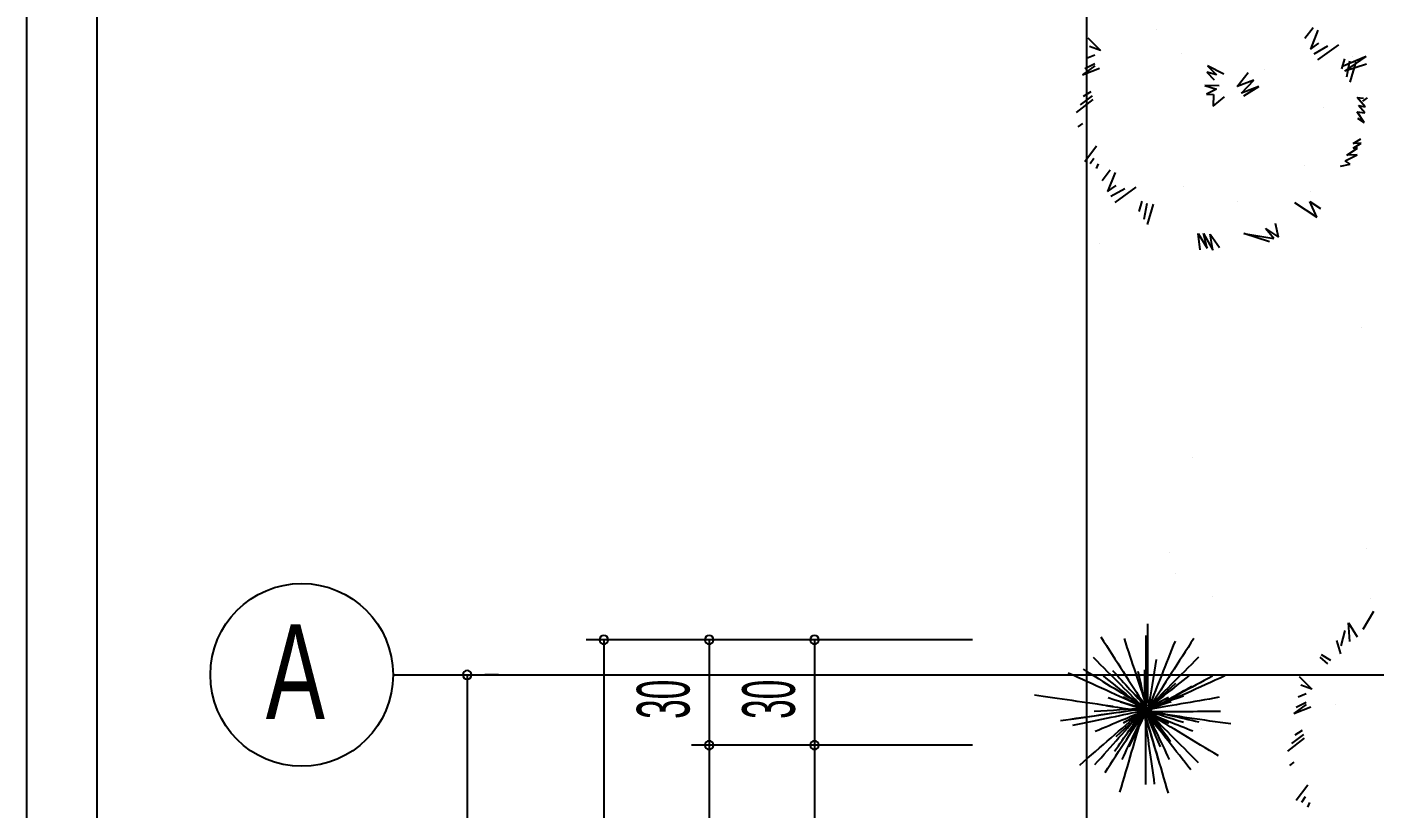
# Model space of a CAD drawing. Extents: x 3907.4 to 3911.57, y -3054.42 to -3053.7.
# Drawn here: x 3907.9346 to 3908.0113, y -3053.9916 to -3053.9472 of the extents above; entities that cross this region are included whole.
import ezdxf

# ---------------------------------------------------------------- set-up
doc = ezdxf.new("R2010")
doc.units = 0
doc.header["$LTSCALE"] = 2
doc.header["$MEASUREMENT"] = 0
doc.linetypes.add('ACAD_ISO10W100', pattern=[18, 12, -3, 0, -3])
doc.layers.get('0').update_dxf_attribs({"linetype": 'CONTINUOUS'})
for name, color, linetype in [('AKS', 11, 'CONTINUOUS'), ('AĞAÇ', 9, 'CONTINUOUS'), ('OLÇÜ', 6, 'CONTINUOUS'), ('TEXT', 11, 'CONTINUOUS')]:
    doc.layers.add(name, color=color, linetype=linetype)
doc.styles.add('MAHAL', font='stylu.ttf', dxfattribs={"width": 0.7, "height": 20})
doc.styles.add('ÖLÇÜ', font='stylu.ttf', dxfattribs={"width": 0.5})

msp = doc.modelspace()

# ---------------------------------------------------------------- linework, layer by layer
at = {"color": 0, "linetype": 'ByBlock'}
for centre, start, end in [((3907.967467, -3053.98203), 90, 270), ((3907.967467, -3053.98203), 270, 90), ((3907.973467, -3053.98203), 90, 270), ((3907.973467, -3053.98203), 270, 90), ((3907.979467, -3053.98203), 90, 270), ((3907.979467, -3053.98203), 270, 90), ((3907.959685, -3053.98403), 90, 270), ((3907.959685, -3053.98403), 270, 90), ((3907.973467, -3053.98803), 90, 270), ((3907.973467, -3053.98803), 90, 270), ((3907.973467, -3053.98803), 270, 90), ((3907.973467, -3053.98803), 270, 90), ((3907.979467, -3053.98803), 90, 270), ((3907.979467, -3053.98803), 90, 270), ((3907.979467, -3053.98803), 270, 90), ((3907.979467, -3053.98803), 270, 90)]:
    msp.add_arc(centre, 0.00025, start, end, dxfattribs=at)
at = {"layer": 'AKS', "linetype": 'ACAD_ISO10W100'}
msp.add_line((3907.955467, -3053.98403), (3908.33097, -3053.98403), dxfattribs=at)
at = {"layer": 'AKS', "color": 6}
for p, q in [((3907.959685, -3053.98403), (3907.959685, -3054.04403)), ((3907.961467, -3053.98403), (3907.960685, -3053.98403))]:
    msp.add_line(p, q, dxfattribs=at)
at = {"layer": 'AKS'}
msp.add_circle((3907.950267, -3053.98403), 0.0052, dxfattribs=at)
at = {"layer": 'AĞAÇ', "color": 2}
msp.add_line((3907.99497, -3054.09203), (3907.99497, -3053.90403), dxfattribs=at)
at = {"layer": 'AĞAÇ'}
for p, q in [((3907.995032, -3053.947779), (3907.995753, -3053.948508)), ((3907.998913, -3053.947316), (3907.998913, -3053.947316)), ((3908.00785, -3053.947213), (3908.007393, -3053.947823)), ((3908.008123, -3053.94735), (3908.007698, -3053.948434)), ((3907.995753, -3053.948508), (3907.995129, -3053.948275)), ((3908.007698, -3053.948434), (3908.008183, -3053.948082)), ((3908.008683, -3053.948269), (3908.007891, -3053.948719)), ((3908.009299, -3053.948179), (3908.008106, -3053.949047)), ((3907.995423, -3053.949272), (3907.994853, -3053.949557)), ((3907.99543, -3053.948778), (3907.994961, -3053.948959)), ((3908.000387, -3053.948668), (3908.000387, -3053.948668)), ((3908.009651, -3053.948983), (3908.009481, -3053.949558)), ((3908.010875, -3053.948852), (3908.009571, -3053.949395)), ((3908.00966, -3053.949676), (3908.010875, -3053.948852)), ((3908.010887, -3053.949281), (3908.00966, -3053.949676)), ((3908.009922, -3053.94912), (3908.009761, -3053.950019)), ((3908.010294, -3053.949152), (3908.009955, -3053.950303)), ((3908.010113, -3053.948851), (3908.010113, -3053.948851)), ((3907.995427, -3053.94938), (3907.994718, -3053.949897)), ((3907.994718, -3053.949897), (3907.995698, -3053.949516)), ((3908.002347, -3053.949898), (3908.001807, -3053.949733)), ((3908.001807, -3053.949733), (3908.002231, -3053.950175)), ((3908.002779, -3053.949847), (3908.001839, -3053.94939)), ((3908.001839, -3053.94939), (3908.002347, -3053.949898)), ((3908.003539, -3053.950556), (3908.004158, -3053.949757)), ((3908.005071, -3053.949582), (3908.005071, -3053.949582)), ((3907.995198, -3053.950857), (3907.994772, -3053.951123)), ((3908.002508, -3053.950527), (3908.001683, -3053.950503)), ((3908.001683, -3053.950503), (3908.002348, -3053.950716)), ((3908.002348, -3053.950716), (3908.001779, -3053.951)), ((3908.004479, -3053.950195), (3908.003539, -3053.950556)), ((3908.003777, -3053.950927), (3908.004479, -3053.950195)), ((3908.004756, -3053.950548), (3908.003777, -3053.950927)), ((3908.003905, -3053.951082), (3908.004756, -3053.950548)), ((3907.995313, -3053.951289), (3907.994364, -3053.952036)), ((3907.995266, -3053.951095), (3907.994599, -3053.951591)), ((3908.001779, -3053.951), (3908.002192, -3053.951012)), ((3908.002192, -3053.951012), (3908.002168, -3053.951677)), ((3908.002168, -3053.951677), (3908.002814, -3053.951137)), ((3908.010361, -3053.951179), (3908.010733, -3053.951211)), ((3908.010829, -3053.951709), (3908.010361, -3053.951179)), ((3908.010435, -3053.951633), (3908.010829, -3053.951709)), ((3908.010797, -3053.952051), (3908.010435, -3053.951633)), ((3908.010934, -3053.951198), (3908.010671, -3053.951384)), ((3908.008444, -3053.951731), (3908.008444, -3053.951731)), ((3908.010362, -3053.951996), (3908.010797, -3053.952051)), ((3908.01077, -3053.952609), (3908.010362, -3053.951996)), ((3908.010392, -3053.952362), (3908.01077, -3053.952609)), ((3907.994731, -3053.952669), (3907.994468, -3053.952856)), ((3908.010129, -3053.954074), (3908.010596, -3053.953786)), ((3908.010142, -3053.953795), (3908.010568, -3053.953527)), ((3908.010596, -3053.953786), (3908.010142, -3053.953795)), ((3907.995528, -3053.95396), (3907.994851, -3053.954844)), ((3907.995361, -3053.954643), (3907.995164, -3053.95496)), ((3908.009675, -3053.954791), (3908.010366, -3053.954446)), ((3908.009768, -3053.954472), (3908.010377, -3053.954059)), ((3908.010366, -3053.954446), (3908.009768, -3053.954472)), ((3908.010377, -3053.954059), (3908.010129, -3053.954074)), ((3907.995617, -3053.954951), (3907.995501, -3053.955227)), ((3907.996306, -3053.955315), (3907.995849, -3053.955925)), ((3907.996579, -3053.955451), (3907.996154, -3053.956535)), ((3908.007347, -3053.955045), (3908.007347, -3053.955045)), ((3908.009414, -3053.955085), (3908.009968, -3053.954971)), ((3908.009968, -3053.954971), (3908.009675, -3053.954791)), ((3907.996154, -3053.956535), (3907.996639, -3053.956184)), ((3907.99714, -3053.95637), (3907.996347, -3053.95682)), ((3907.997755, -3053.95628), (3907.996562, -3053.957149)), ((3908.000466, -3053.956254), (3908.000466, -3053.956254)), ((3908.007686, -3053.956548), (3908.007686, -3053.956548)), ((3907.998107, -3053.957085), (3907.997937, -3053.95766)), ((3907.998379, -3053.957221), (3907.998217, -3053.95812)), ((3907.998751, -3053.957253), (3907.998411, -3053.958405)), ((3908.003522, -3053.957097), (3908.003522, -3053.957097)), ((3908.00679, -3053.95716), (3908.00807, -3053.957991)), ((3908.00807, -3053.957991), (3908.007674, -3053.957099)), ((3908.007674, -3053.957099), (3908.008283, -3053.957503)), ((3908.005894, -3053.959133), (3908.005708, -3053.958353)), ((3908.00131, -3053.958916), (3908.001828, -3053.959748)), ((3908.001418, -3053.959844), (3908.00131, -3053.958916)), ((3908.00162, -3053.958925), (3908.00214, -3053.959865)), ((3908.001828, -3053.959748), (3908.00162, -3053.958925)), ((3908.00214, -3053.959865), (3908.001992, -3053.958957)), ((3908.001992, -3053.958957), (3908.002529, -3053.959724)), ((3908.003909, -3053.958926), (3908.005628, -3053.959211)), ((3908.005365, -3053.959397), (3908.003909, -3053.958926)), ((3908.005138, -3053.958638), (3908.005894, -3053.959133)), ((3908.005628, -3053.959211), (3908.005138, -3053.958638)), ((3907.995676, -3053.959514), (3907.995676, -3053.959514)), ((3908.010617, -3053.964266), (3908.010617, -3053.964266)), ((3908.00097, -3053.971668), (3908.00097, -3053.971668)), ((3908.010898, -3053.976839), (3908.010898, -3053.976839)), ((3907.999695, -3053.977092), (3907.999695, -3053.977092)), ((3908.000032, -3053.978269), (3908.000032, -3053.978269)), ((3908.002137, -3053.979547), (3908.002137, -3053.979547)), ((3908.011121, -3053.97968), (3908.011121, -3053.97968)), ((3908.010707, -3053.981422), (3908.011319, -3053.980408)), ((3908.009454, -3053.982375), (3908.009678, -3053.9815)), ((3908.009873, -3053.981076), (3908.010368, -3053.981863)), ((3908.009942, -3053.982131), (3908.009873, -3053.981076)), ((3908.009425, -3053.982826), (3908.009198, -3053.982066)), ((3908.008698, -3053.983406), (3908.008255, -3053.983029)), ((3908.008859, -3053.983218), (3908.008334, -3053.98288)), ((3908.007067, -3053.984113), (3908.007788, -3053.984842)), ((3908.007788, -3053.984842), (3908.007163, -3053.984609)), ((3908.007658, -3053.984388), (3908.007658, -3053.984388)), ((3908.007465, -3053.985112), (3908.006996, -3053.985292)), ((3908.007461, -3053.985714), (3908.006753, -3053.986231)), ((3908.006753, -3053.986231), (3908.007732, -3053.98585)), ((3908.007458, -3053.985606), (3908.006888, -3053.985891)), ((3908.009133, -3053.985739), (3908.009133, -3053.985739)), ((3908.001474, -3053.987083), (3908.001474, -3053.987083)), ((3908.007348, -3053.987623), (3908.006398, -3053.98837)), ((3908.007301, -3053.987429), (3908.006634, -3053.987925)), ((3908.007233, -3053.98719), (3908.006807, -3053.987457)), ((3908.006766, -3053.989003), (3908.006503, -3053.989189)), ((3908.007563, -3053.990294), (3908.006886, -3053.991177)), ((3908.007396, -3053.990976), (3908.007199, -3053.991294)), ((3908.007652, -3053.991285), (3908.007536, -3053.991561))]:
    msp.add_line(p, q, dxfattribs=at)
at = {"layer": 'AĞAÇ', "extrusion": (-1, 0, 0)}
for centre, major_axis, start_param, end_param in [((3907.99843, -3053.981871, 0.003665), (0, 0.006769), 1.461388, 2.16561), ((3907.998332, -3053.982513, 0.002626), (0, 0.004186), 1.396353, 2.475279), ((3907.998332, -3053.983094, 0.00324), (0, 0.003431), 1.51685, 2.509575), ((3907.998254, -3053.983559, 0.003794), (0, -0.002753), -1.504777, -0.517514), ((3907.998332, -3053.983657, 0.004771), (0, 0.002442), 1.924576, 2.863627), ((3907.998324, -3053.984625, 0.004823), (0, 0.001434), 1.837124, 2.938698), ((3907.998332, -3053.988446, 0.004415), (0, 0.002469), 0.284475, 1.18191)]:
    msp.add_ellipse(centre, major_axis=major_axis, ratio=0.5, start_param=start_param, end_param=end_param, dxfattribs=at)
at = {"layer": 'AĞAÇ', "extrusion": (-0.841254, -0.540641, -8.87469e-31)}
msp.add_ellipse((3907.996166, -3053.982478, 0.003665), major_axis=(0.003659, -0.005694), ratio=0.5, start_param=4.60298, end_param=5.307203, dxfattribs=at)
at = {"layer": 'AĞAÇ', "extrusion": (-0.949361, -0.314186, 1.38051e-30)}
msp.add_ellipse((3907.997032, -3053.981785, 0.004627), major_axis=(-0.002219, 0.006704), ratio=0.5, start_param=1.597349, end_param=2.191813, dxfattribs=at)
at = {"layer": 'AĞAÇ', "extrusion": (-0.929208, 0.369557, 9.86076e-32)}
msp.add_ellipse((3908.000063, -3053.981942, 0.004627), major_axis=(0.00261, 0.006562), ratio=0.5, start_param=1.597349, end_param=2.191813, dxfattribs=at)
at = {"layer": 'AĞAÇ', "extrusion": (-0.841254, 0.540641, -3.9443e-31)}
msp.add_ellipse((3908.000662, -3053.982584, 0.003665), major_axis=(-0.003659, -0.005694), ratio=0.5, start_param=4.60298, end_param=5.307203, dxfattribs=at)
at = {"layer": 'AĞAÇ', "extrusion": (-0.707107, -0.707107, 0)}
msp.add_ellipse((3907.995846, -3053.983543, 0.002626), major_axis=(-0.00296, 0.00296), ratio=0.5, start_param=1.396353, end_param=2.475279, dxfattribs=at)
at = {"layer": 'AĞAÇ', "extrusion": (-0.707107, 0.707107, 0)}
msp.add_ellipse((3908.000817, -3053.983543, 0.002626), major_axis=(0.00296, 0.00296), ratio=0.5, start_param=1.396353, end_param=2.475279, dxfattribs=at)
at = {"layer": 'AĞAÇ', "extrusion": (-0.525298, -0.850918, -5.91646e-31)}
msp.add_ellipse((3907.994608, -3053.983614, 0.004627), major_axis=(0.006009, -0.00371), ratio=0.5, start_param=-1.544244, end_param=-0.949779, dxfattribs=at)
at = {"layer": 'AĞAÇ', "extrusion": (-0.738679, -0.674057, 1.97215e-31)}
msp.add_ellipse((3907.995873, -3053.983154, 0.005296), major_axis=(-0.004362, 0.004781), ratio=0.5, start_param=1.701265, end_param=2.168356, dxfattribs=at)
at = {"layer": 'AĞAÇ', "extrusion": (-0.975155, -0.221526, 2.95823e-31)}
msp.add_ellipse((3907.997648, -3053.982839, 0.004358), major_axis=(0.000751, -0.003304), ratio=0.5, start_param=-1.271195, end_param=-0.410858, dxfattribs=at)
at = {"layer": 'AĞAÇ', "extrusion": (-0.987558, 0.157255, 9.86076e-32)}
msp.add_ellipse((3907.999046, -3053.982315, 0.005296), major_axis=(-0.001018, -0.006391), ratio=0.5, start_param=-1.440327, end_param=-0.973237, dxfattribs=at)
at = {"layer": 'AĞAÇ', "extrusion": (-0.415415, -0.909632, 1.97215e-31)}
msp.add_ellipse((3907.99459, -3053.984212, 0.003665), major_axis=(-0.006157, 0.002812), ratio=0.5, start_param=1.461388, end_param=2.16561, dxfattribs=at)
at = {"layer": 'AĞAÇ', "extrusion": (-0.62349, -0.781831, 7.88861e-31)}
msp.add_ellipse((3907.996037, -3053.984199, 0.00324), major_axis=(0.002682, -0.002139), ratio=0.5, start_param=4.658443, end_param=5.651167, dxfattribs=at)
at = {"layer": 'AĞAÇ', "extrusion": (1, 0, 0)}
for centre, major_axis, start_param, end_param in [((3907.998332, -3053.983611, 0.004415), (0, 0.002469), 3.426068, 4.323503), ((3907.998332, -3053.989544, 0.002626), (0, 0.004186), 4.537946, 5.616872)]:
    msp.add_ellipse(centre, major_axis=major_axis, ratio=0.5, start_param=start_param, end_param=end_param, dxfattribs=at)
at = {"layer": 'AĞAÇ', "extrusion": (-0.62349, 0.781831, 1.57772e-30)}
msp.add_ellipse((3908.000626, -3053.984199, 0.00324), major_axis=(-0.002682, -0.002139), ratio=0.5, start_param=4.658443, end_param=5.651167, dxfattribs=at)
at = {"layer": 'AĞAÇ', "extrusion": (-0.679424, 0.733746, -1.57772e-30)}
msp.add_ellipse((3908.000752, -3053.983842, 0.004358), major_axis=(0.002486, 0.002302), ratio=0.5, start_param=1.870398, end_param=2.730735, dxfattribs=at)
at = {"layer": 'AĞAÇ', "extrusion": (-0.474268, 0.880381, -1.57772e-30)}
msp.add_ellipse((3908.002285, -3053.984012, 0.004627), major_axis=(-0.006217, -0.003349), ratio=0.5, start_param=-1.544244, end_param=-0.949779, dxfattribs=at)
at = {"layer": 'AĞAÇ', "extrusion": (-0.415415, 0.909632, 5.91646e-31)}
msp.add_ellipse((3908.002155, -3053.984391, 0.003665), major_axis=(-0.006157, -0.002812), ratio=0.5, start_param=4.60298, end_param=5.307203, dxfattribs=at)
at = {"layer": 'AĞAÇ', "extrusion": (0.142315, 0.989821, -1.2326e-32)}
for centre in [(3907.99574, -3053.985725, 0.003665), (3908.002433, -3053.986718, 0.003665)]:
    msp.add_ellipse(centre, major_axis=(-0.0067, 0.000963), ratio=0.5, start_param=4.60298, end_param=5.307203, dxfattribs=at)
at = {"layer": 'AĞAÇ', "extrusion": (-0.29573, -0.955271, 2.36658e-30)}
msp.add_ellipse((3907.995228, -3053.985026, 0.004358), major_axis=(-0.003237, 0.001002), ratio=0.5, start_param=1.870398, end_param=2.730735, dxfattribs=at)
at = {"layer": 'AĞAÇ', "extrusion": (0.5, 0.866025, 0)}
msp.add_ellipse((3907.996238, -3053.98482, 0.004415), major_axis=(-0.002139, 0.001235), ratio=0.5, start_param=3.426068, end_param=4.323503, dxfattribs=at)
at = {"layer": 'AĞAÇ', "extrusion": (-0.866025, -0.5, 3.15544e-30)}
msp.add_ellipse((3907.997623, -3053.984817, 0.004823), major_axis=(-0.000717, 0.001242), ratio=0.5, start_param=1.837124, end_param=2.938698, dxfattribs=at)
at = {"layer": 'AĞAÇ', "extrusion": (0.5, -0.866025, -1.57772e-30)}
msp.add_ellipse((3908.000425, -3053.98482, 0.004415), major_axis=(0.002139, 0.001235), ratio=0.5, start_param=3.426068, end_param=4.323503, dxfattribs=at)
at = {"layer": 'AĞAÇ', "extrusion": (-0.309017, 0.951057, 3.9443e-31)}
msp.add_ellipse((3908.000657, -3053.985192, 0.003794), major_axis=(0.002618, 0.000851), ratio=0.5, start_param=1.636816, end_param=2.624079, dxfattribs=at)
at = {"layer": 'AĞAÇ', "extrusion": (-0.492786, 0.870151, 2.95823e-31)}
msp.add_ellipse((3908.001681, -3053.984272, 0.005296), major_axis=(0.005631, 0.003189), ratio=0.5, start_param=1.701265, end_param=2.168356, dxfattribs=at)
at = {"layer": 'AĞAÇ', "extrusion": (-0.17023, 0.985404, -5.42342e-31)}
msp.add_ellipse((3908.001796, -3053.98543, 0.002626), major_axis=(0.004125, 0.000713), ratio=0.5, start_param=1.396353, end_param=2.475279, dxfattribs=at)
at = {"layer": 'AĞAÇ', "extrusion": (0.142315, -0.989821, -1.2326e-31)}
msp.add_ellipse((3907.994202, -3053.986523, 0.003665), major_axis=(0.0067, 0.000963), ratio=0.5, start_param=4.60298, end_param=5.307203, dxfattribs=at)
at = {"layer": 'AĞAÇ', "extrusion": (0.144558, -0.989496, -9.86076e-32)}
msp.add_ellipse((3907.993927, -3053.986572, 0.004627), major_axis=(-0.006988, -0.001021), ratio=0.5, start_param=1.597349, end_param=2.191813, dxfattribs=at)
at = {"layer": 'AĞAÇ', "extrusion": (0.204551, -0.978856, 7.88861e-31)}
msp.add_ellipse((3907.994891, -3053.986748, 0.002626), major_axis=(-0.004098, -0.000856), ratio=0.5, start_param=1.396353, end_param=2.475279, dxfattribs=at)
at = {"layer": 'AĞAÇ', "extrusion": (0.06644, -0.99779, -3.69779e-31)}
msp.add_ellipse((3907.994551, -3053.986158, 0.005296), major_axis=(0.006457, 0.00043), ratio=0.5, start_param=-1.440327, end_param=-0.973237, dxfattribs=at)
at = {"layer": 'AĞAÇ', "extrusion": (0.385235, -0.922818, -9.86076e-32)}
msp.add_ellipse((3907.995624, -3053.987159, 0.00324), major_axis=(0.003166, 0.001322), ratio=0.5, start_param=4.658443, end_param=5.651167, dxfattribs=at)
at = {"layer": 'AĞAÇ', "extrusion": (-0.142608, -0.989779, -1.15864e-30)}
msp.add_ellipse((3907.995876, -3053.985753, 0.003794), major_axis=(-0.002725, 0.000393), ratio=0.5, start_param=1.636816, end_param=2.624079, dxfattribs=at)
at = {"layer": 'AĞAÇ', "extrusion": (0.821529, -0.570167, -2.16937e-30)}
msp.add_ellipse((3907.996076, -3053.989065, 0.005296), major_axis=(0.00369, 0.005317), ratio=0.5, start_param=-1.440327, end_param=-0.973237, dxfattribs=at)
at = {"layer": 'AĞAÇ', "extrusion": (0.679424, -0.733746, -1.57772e-30)}
msp.add_ellipse((3907.995911, -3053.988215, 0.004358), major_axis=(0.002486, 0.002302), ratio=0.5, start_param=-1.271195, end_param=-0.410858, dxfattribs=at)
at = {"layer": 'AĞAÇ', "extrusion": (-0.309017, -0.951057, 9.86076e-32)}
msp.add_ellipse((3907.996076, -3053.985296, 0.004771), major_axis=(0.002322, -0.000755), ratio=0.5, start_param=-1.217017, end_param=-0.277966, dxfattribs=at)
at = {"layer": 'AĞAÇ', "extrusion": (-0.5, 0.866025, -3.15544e-30)}
msp.add_ellipse((3907.996238, -3053.987238, 0.004415), major_axis=(-0.002139, -0.001235), ratio=0.5, start_param=3.426068, end_param=4.323503, dxfattribs=at)
at = {"layer": 'AĞAÇ', "extrusion": (0.897268, -0.441487, 0)}
msp.add_ellipse((3907.997311, -3053.988279, 0.003794), major_axis=(-0.001216, -0.00247), ratio=0.5, start_param=1.636816, end_param=2.624079, dxfattribs=at)
at = {"layer": 'AĞAÇ', "extrusion": (0.809017, -0.587785, 4.93038e-31)}
msp.add_ellipse((3907.996938, -3053.987948, 0.004771), major_axis=(-0.001435, -0.001976), ratio=0.5, start_param=1.924576, end_param=2.863627, dxfattribs=at)
at = {"layer": 'AĞAÇ', "extrusion": (0.766044, -0.642788, 1.26218e-29)}
msp.add_ellipse((3907.997435, -3053.98711, 0.004823), major_axis=(0.000922, 0.001098), ratio=0.5, start_param=-1.304469, end_param=-0.202895, dxfattribs=at)
at = {"layer": 'AĞAÇ', "extrusion": (0.34202, 0.939693, -1.97215e-31)}
msp.add_ellipse((3907.999654, -3053.986502, 0.004823), major_axis=(-0.001347, 0.00049), ratio=0.5, start_param=-1.304469, end_param=-0.202895, dxfattribs=at)
at = {"layer": 'AĞAÇ', "extrusion": (0.809017, 0.587785, 1.18329e-30)}
msp.add_ellipse((3907.999726, -3053.987948, 0.004771), major_axis=(0.001435, -0.001976), ratio=0.5, start_param=1.924576, end_param=2.863627, dxfattribs=at)
at = {"layer": 'AĞAÇ', "extrusion": (-0.309017, 0.951057, -1.38051e-30)}
msp.add_ellipse((3908.000587, -3053.985296, 0.004771), major_axis=(-0.002322, -0.000755), ratio=0.5, start_param=-1.217017, end_param=-0.277966, dxfattribs=at)
at = {"layer": 'AĞAÇ', "extrusion": (-0.5, -0.866025, -3.15544e-30)}
msp.add_ellipse((3908.000425, -3053.987238, 0.004415), major_axis=(0.002139, -0.001235), ratio=0.5, start_param=3.426068, end_param=4.323503, dxfattribs=at)
at = {"layer": 'AĞAÇ', "extrusion": (0.809017, 0.587785, 9.86076e-31)}
msp.add_ellipse((3907.999846, -3053.987982, 0.003794), major_axis=(0.001618, -0.002227), ratio=0.5, start_param=1.636816, end_param=2.624079, dxfattribs=at)
at = {"layer": 'AĞAÇ', "extrusion": (0.29573, 0.955271, -8.87469e-31)}
msp.add_ellipse((3908.001436, -3053.987032, 0.004358), major_axis=(-0.003237, 0.001002), ratio=0.5, start_param=-1.271195, end_param=-0.410858, dxfattribs=at)
at = {"layer": 'AĞAÇ', "extrusion": (0.222521, 0.974928, -3.35266e-30)}
msp.add_ellipse((3908.001193, -3053.986682, 0.00324), major_axis=(-0.003345, 0.000763), ratio=0.5, start_param=4.658443, end_param=5.651167, dxfattribs=at)
at = {"layer": 'AĞAÇ', "extrusion": (-0.002006, 0.999998, 1.38667e-32)}
msp.add_ellipse((3908.002769, -3053.986119, 0.004627), major_axis=(-0.007062, -0.000014), ratio=0.5, start_param=-1.544244, end_param=-0.949779, dxfattribs=at)
at = {"layer": 'AĞAÇ', "extrusion": (0.654861, -0.75575, 3.9443e-31)}
msp.add_ellipse((3907.995125, -3053.988677, 0.003665), major_axis=(0.005115, 0.004433), ratio=0.5, start_param=4.60298, end_param=5.307203, dxfattribs=at)
at = {"layer": 'AĞAÇ', "extrusion": (0.746774, -0.665078, 1.97215e-31)}
msp.add_ellipse((3907.995307, -3053.989276, 0.004627), major_axis=(0.004697, 0.005274), ratio=0.5, start_param=-1.544244, end_param=-0.949779, dxfattribs=at)
at = {"layer": 'AĞAÇ', "extrusion": (0.836795, -0.547516, 4.93038e-31)}
msp.add_ellipse((3907.996407, -3053.98897, 0.002626), major_axis=(0.002292, 0.003503), ratio=0.5, start_param=4.537946, end_param=5.616872, dxfattribs=at)
at = {"layer": 'AĞAÇ', "extrusion": (0.959493, -0.281733, 4.93038e-31)}
msp.add_ellipse((3907.997066, -3053.98999, 0.003665), major_axis=(-0.001907, -0.006494), ratio=0.5, start_param=1.461388, end_param=2.16561, dxfattribs=at)
at = {"layer": 'AĞAÇ', "extrusion": (0.900969, -0.433884, -2.36658e-30)}
msp.add_ellipse((3907.997058, -3053.988673, 0.00324), major_axis=(0.001489, 0.003091), ratio=0.5, start_param=4.658443, end_param=5.651167, dxfattribs=at)
at = {"layer": 'AĞAÇ', "extrusion": (0.957989, 0.286804, 0)}
msp.add_ellipse((3907.999299, -3053.989685, 0.005296), major_axis=(-0.001856, 0.0062), ratio=0.5, start_param=-1.440327, end_param=-0.973237, dxfattribs=at)
at = {"layer": 'AĞAÇ', "extrusion": (0.989992, 0.141124, -9.86076e-32)}
msp.add_ellipse((3907.99886, -3053.990435, 0.004627), major_axis=(0.000997, -0.006991), ratio=0.5, start_param=1.597349, end_param=2.191813, dxfattribs=at)
at = {"layer": 'AĞAÇ', "extrusion": (0.959493, 0.281733, -3.15544e-30)}
msp.add_ellipse((3907.999409, -3053.990046, 0.003665), major_axis=(-0.001907, 0.006494), ratio=0.5, start_param=4.60298, end_param=5.307203, dxfattribs=at)
at = {"layer": 'AĞAÇ', "extrusion": (0.923211, 0.384293, 1.57772e-30)}
msp.add_ellipse((3907.999548, -3053.989055, 0.004358), major_axis=(0.001302, -0.003128), ratio=0.5, start_param=1.870398, end_param=2.730735, dxfattribs=at)
at = {"layer": 'AĞAÇ', "extrusion": (0.900969, 0.433884, -5.91646e-31)}
msp.add_ellipse((3907.999605, -3053.988673, 0.00324), major_axis=(-0.001489, 0.003091), ratio=0.5, start_param=4.658443, end_param=5.651167, dxfattribs=at)
at = {"layer": 'AĞAÇ', "extrusion": (0.373064, 0.927805, 7.88861e-31)}
msp.add_ellipse((3908.001794, -3053.987552, 0.005296), major_axis=(-0.006005, 0.002414), ratio=0.5, start_param=-1.440327, end_param=-0.973237, dxfattribs=at)
at = {"layer": 'AĞAÇ', "extrusion": (0.78465, 0.619939, -1.18329e-30)}
msp.add_ellipse((3908.001005, -3053.989572, 0.004627), major_axis=(-0.004378, 0.005541), ratio=0.5, start_param=-1.544244, end_param=-0.949779, dxfattribs=at)
at = {"layer": 'AĞAÇ', "extrusion": (0.707107, 0.707107, 0)}
msp.add_ellipse((3908.000817, -3053.988515, 0.002626), major_axis=(-0.00296, 0.00296), ratio=0.5, start_param=4.537946, end_param=5.616872, dxfattribs=at)
at = {"layer": 'AĞAÇ', "extrusion": (0.516651, 0.856196, 1.47911e-30)}
msp.add_ellipse((3908.001841, -3053.988261, 0.003665), major_axis=(-0.005795, 0.003497), ratio=0.5, start_param=4.60298, end_param=5.307203, dxfattribs=at)
at = {"layer": 'AĞAÇ'}
for points in [[(3907.998021, -3053.986029), (3907.998112, -3053.985809), (3907.998332, -3053.986029, 0.0048)], [(3907.998112, -3053.986248), (3907.998021, -3053.986029), (3907.998332, -3053.986029, 0.0048)], [(3907.998112, -3053.985809), (3907.998332, -3053.985718), (3907.998332, -3053.986029, 0.0048)], [(3907.998332, -3053.986339), (3907.998112, -3053.986248), (3907.998332, -3053.986029, 0.0048)], [(3907.998332, -3053.985718), (3907.998551, -3053.985809), (3907.998332, -3053.986029, 0.0048)], [(3907.998551, -3053.985809), (3907.998642, -3053.986029), (3907.998332, -3053.986029, 0.0048)], [(3907.998551, -3053.986248), (3907.998332, -3053.986339), (3907.998332, -3053.986029, 0.0048)], [(3907.998642, -3053.986029), (3907.998551, -3053.986248), (3907.998332, -3053.986029, 0.0048)]]:
    msp.add_3dface(points, dxfattribs=at)
at = {"layer": 'OLÇÜ', "color": 6}
for p, q in [((3907.982467, -3053.98203), (3907.966467, -3053.98203)), ((3907.967467, -3053.98203), (3907.967467, -3054.27603)), ((3907.982467, -3053.98203), (3907.972467, -3053.98203)), ((3907.973467, -3053.98203), (3907.973467, -3053.98803)), ((3907.988467, -3053.98203), (3907.978467, -3053.98203)), ((3907.979467, -3053.98203), (3907.979467, -3053.98803)), ((3907.982467, -3053.98803), (3907.972467, -3053.98803)), ((3907.982467, -3053.98803), (3907.972467, -3053.98803)), ((3907.973467, -3053.98803), (3907.973467, -3054.04203)), ((3907.988467, -3053.98803), (3907.978467, -3053.98803)), ((3907.988467, -3053.98803), (3907.978467, -3053.98803)), ((3907.979467, -3053.98803), (3907.979467, -3054.04203))]:
    msp.add_line(p, q, dxfattribs=at)
at = {"layer": 'TEXT', "color": 30}
msp.add_line((3907.934622, -3054.419684), (3907.934622, -3053.69648), dxfattribs=at)
at = {"layer": 'TEXT', "color": 5, "ltscale": 50}
msp.add_line((3907.938622, -3054.412684), (3907.938622, -3053.70348), dxfattribs=at)

# ---------------------------------------------------------------- texts
at = {"layer": 'AKS', "style": 'MAHAL', "width": 0.7}
msp.add_text('A', height=0.0054, dxfattribs=at).set_placement((3907.94822, -3053.986545))
at = {"layer": 'OLÇÜ', "color": 62, "style": 'ÖLÇÜ', "width": 0.5}
for p in [(3907.972348, -3053.986534), (3907.978348, -3053.986534)]:
    msp.add_text('30', height=0.003, rotation=90, dxfattribs=at).set_placement(p)

doc.saveas('drawing.dxf')
